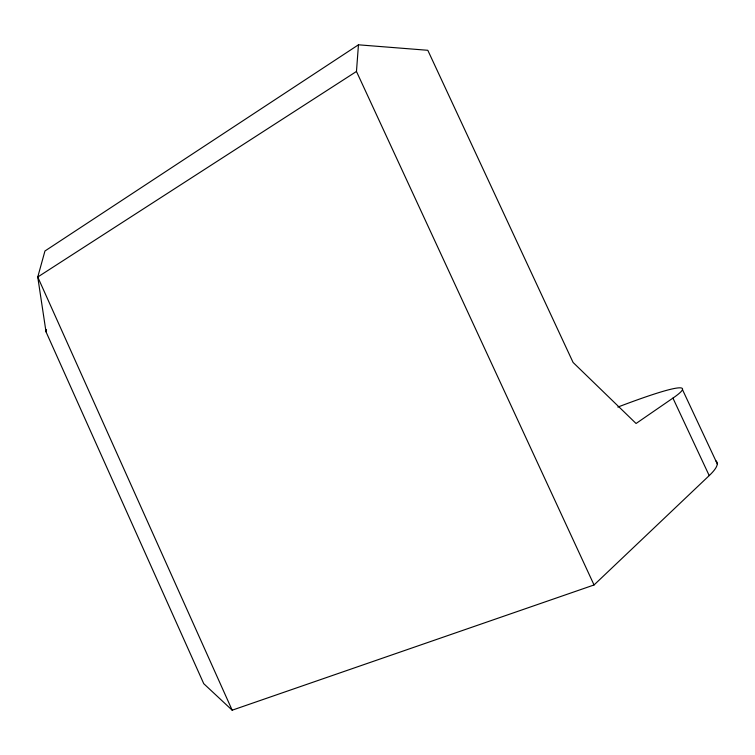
<?xml version="1.0" encoding="UTF-8"?>
<svg xmlns="http://www.w3.org/2000/svg" width="755" height="755" viewBox="0 0 755 755"><rect width="100%" height="100%" fill="white"/><g stroke="black" fill="none" stroke-linecap="round" stroke-linejoin="round"><path stroke-width="1.13" d="M594.043 584.965L356.464 71.461L358.455 44.809L427.811 50.292L573.083 362.447L636.069 423.489L672.931 398.111L709.209 475.593L594.043 584.965L232.172 710.191L203.746 683.681L46.017 331.822L37.75 277.019L44.951 251L358.455 44.809M46.017 331.822L46.451 329.501M356.464 71.461L37.75 277.019L232.172 710.191M682.473 389.618L717.25 463.825M617.835 407.077A224.537 14.034 -24.4 0 1 672.931 398.111M715.532 460.569A225.084 27.491 -24.2 0 1 709.209 475.593"/></g></svg>
